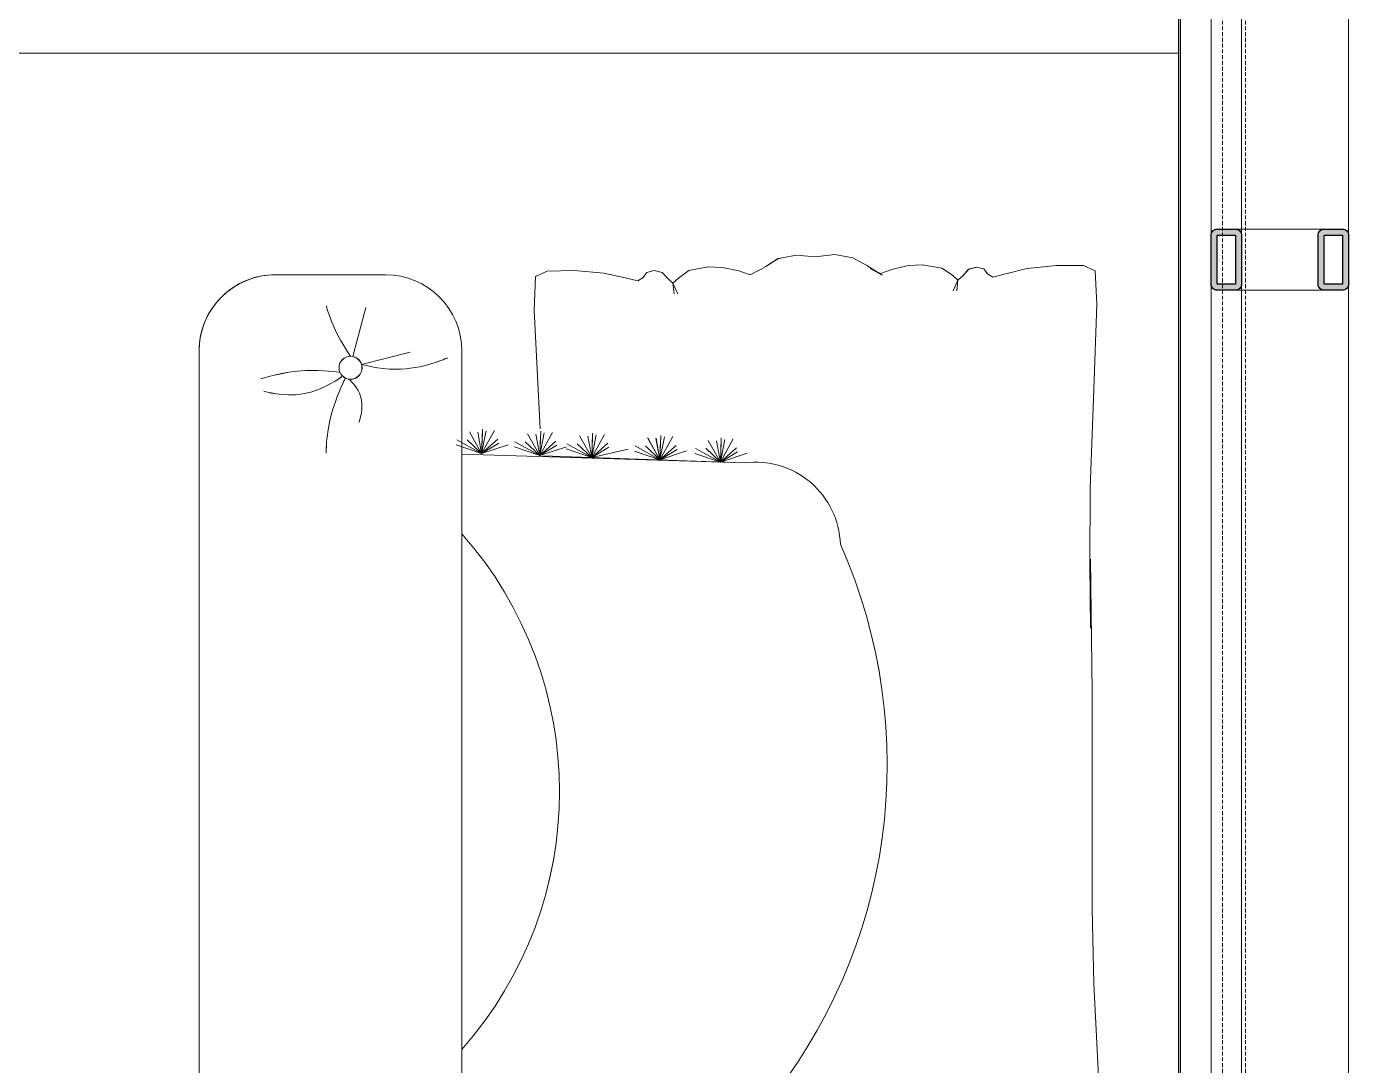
# Model space of a CAD drawing. Header units: millimetres. Extents: x 26282 to 30760, y 1404 to 4574.
# Drawn here: x 28477.6 to 28564.2, y 2831.8 to 2899.8 of the extents above; entities that cross this region are included whole.
import ezdxf

# ---------------------------------------------------------------- set-up
doc = ezdxf.new("R2010")
doc.units = ezdxf.units.MM
doc.header["$LTSCALE"] = 0.25
doc.linetypes.add('01-2BASEMENT$0$HIDDEN', pattern=[0.375, 0.25, -0.125])
doc.linetypes.add('HIDDEN', pattern=[0.375, 0.25, -0.125])
for name, color, linetype, lineweight in [('AB-DUV', 4, 'Continuous', 50), ('FURNITURE (3RDF)', 43, 'Continuous', 20), ('HIDDEN (3RDF)', 145, 'HIDDEN', 13), ('LIGHTENING FIXTURE (3RDF)', 50, 'Continuous', 20), ('METAL PROFILE (3RDF)', 251, 'Continuous', 18), ('WALL CLADDING (3RDF)', 43, 'Continuous', 13)]:
    doc.layers.add(name, color=color, linetype=linetype, lineweight=lineweight)
doc.layers.add('ID-PROFIL', color=145, linetype='Continuous')
doc.layers.add('LEATHER (3RDF)', color=57, linetype='Continuous')

# ---------------------------------------------------------------- blocks, each defined once
blk = doc.blocks.new('20x40 profil')
at = {"layer": 'METAL PROFILE (3RDF)'}
h = blk.add_hatch(color=256, dxfattribs=at)
edge = h.paths.add_edge_path()
edge.add_line((-1.6, 2), (1.6, 2))
edge.add_arc((1.6, 1.6), 0.4, 360, 450, ccw=False)
edge.add_line((2, 1.6), (2, 0.4))
edge.add_arc((1.6, 0.4), 0.4, 270, 360, ccw=False)
edge.add_line((1.6, 0), (-1.6, 0))
edge.add_arc((-1.6, 0.4), 0.4, 180, 270, ccw=False)
edge.add_line((-2, 0.4), (-2, 1.6))
edge.add_arc((-1.6, 1.6), 0.4, 90, 180, ccw=False)
h.paths.add_polyline_path([(-1.6, 1.6), (1.6, 1.6), (1.6, 0.4), (-1.6, 0.4)], flags=16)
at = {"layer": 'ID-PROFIL'}
blk.add_lwpolyline([(1.6, 2), (-1.6, 2, 0.414214), (-2, 1.6), (-2, 0.4, 0.414214), (-1.6, 0), (1.6, 0, 0.414214), (2, 0.4), (2, 1.6, 0.414214)], format="xyb", close=True, dxfattribs=at)
blk.add_lwpolyline([(1.6, 1.6), (-1.6, 1.6), (-1.6, 0.4), (1.6, 0.4)], close=True, dxfattribs=at)
blk = doc.blocks.new('A$C266E249E')
for p, q in [((141.2, 99.1), (94.6, 71.5)), ((94.2, 58.9), (141.2, 31.3))]:
    blk.add_line(p, q)
blk.add_circle((83.8, 65.6), 12.4)
for points, knots in [([(94.8, 71.2), (94.8, 71.2), (104, 88), (117.3, 101.4), (137.4, 121.6), (165.1, 131.9), (165.1, 131.9)], [0, 0, 0, 0, 1, 1, 1, 2, 2, 2, 2]), ([(71.2, 69.8), (71.2, 69.8), (38.7, 79.9), (12.9, 100.7), (8.3, 104.4), (4.1, 108.3), (0.2, 112.2)], [0, 0, 0, 0, 1, 1, 1, 1.244035, 1.244035, 1.244035, 1.244035]), ([(74, 74.2), (74, 74.2), (74.6, 83.5), (71.2, 91.8), (65.2, 106.7), (48.5, 113.6), (48.5, 113.6)], [0, 0, 0, 0, 1, 1, 1, 2, 2, 2, 2]), ([(70.5, 65.6), (70.5, 65.6), (46.5, 62.6), (27.7, 49.3), (10.4, 37), (0, 17.6), (0, 17.6)], [0, 0, 0, 0, 1, 1, 1, 2, 2, 2, 2]), ([(71.6, 60.4), (71.6, 60.4), (60.9, 45.7), (47.5, 33.4), (29.3, 16.9), (6.9, 5.7), (6.9, 5.7)], [0, 0, 0, 0, 1, 1, 1, 2, 2, 2, 2]), ([(92.6, 56.9), (92.6, 56.9), (95.3, 40.8), (100.8, 25.6), (105.6, 12.4), (112.3, 0), (112.3, 0)], [0, 0, 0, 0, 1, 1, 1, 2, 2, 2, 2])]:
    blk.add_open_spline(points, degree=3, knots=knots)
blk = doc.blocks.new('A$C7FB01C9C')
for p, q in [((4.598, 199), (94.598, 199)), ((4.598, 88.105), (4.598, 199)), ((18.843, 193.511), (18.504, 192.744)), ((21.036, 193.627), (18.843, 193.511)), ((26.613, 193.43), (21.036, 193.627)), ((33.102, 193.185), (26.613, 193.43)), ((33.102, 193.185), (38.03, 193.157)), ((46.4, 193.325), (37.719, 193.213)), ((37.719, 193.213), (42.234, 193.21)), ((42.234, 193.21), (38.03, 193.157)), ((60.604, 193.328), (46.4, 193.325)), ((65.531, 193.421), (60.604, 193.328)), ((72.015, 193.753), (65.531, 193.421)), ((18.504, 192.744), (18.487, 190.991)), ((18.487, 190.991), (18.7, 189.036)), ((18.7, 189.036), (19.049, 187.66)), ((19.049, 187.66), (19.256, 186.819)), ((18.719, 186.238), (18.609, 185.754)), ((19.04, 186.469), (18.719, 186.238)), ((19.256, 186.819), (19.04, 186.469)), ((18.609, 185.754), (18.747, 185.222)), ((18.747, 185.222), (19.173, 184.848)), ((19.449, 184.53), (19.137, 184.168)), ((19.173, 184.848), (19.449, 184.53)), ((19.449, 184.53), (20.156, 184.451)), ((20.154, 184.219), (19.449, 184.53)), ((18.661, 183.486), (18.443, 182.209)), ((19.137, 184.168), (18.661, 183.486)), ((18.443, 182.209), (18.492, 181.275)), ((18.75, 180.213), (18.492, 181.275)), ((19.01, 179.466), (18.75, 180.213)), ((18.492, 178.565), (19.12, 179.562)), ((18.689, 178.795), (19.12, 179.562)), ((19.01, 179.466), (18.689, 178.795)), ((17.998, 177.652), (18.492, 178.565)), ((17.952, 177.422), (17.783, 176.465)), ((17.952, 177.422), (17.998, 177.652)), ((17.783, 176.465), (17.926, 175.196)), ((17.81, 173.955), (17.926, 175.196)), ((17.998, 173.035), (17.81, 173.955)), ((18.049, 172.737), (17.998, 173.035)), ((18.561, 171.948), (18.049, 172.737)), ((18.561, 171.948), (18.764, 171.602)), ((18.764, 171.602), (19.099, 170.935)), ((19.099, 170.935), (18.855, 170.184)), ((31.371, 168.982), (30.794, 170.725)), ((30.856, 152.057), (31.426, 170.551)), ((30.96, 157.357), (31.426, 170.551)), ((18.855, 170.184), (18.618, 169.119)), ((31.371, 168.982), (29.852, 169.822)), ((31.371, 168.982), (30.431, 170.035)), ((31.371, 168.982), (30.694, 170.104)), ((18.618, 169.119), (18.589, 168.185)), ((31.371, 168.982), (29.782, 169.038)), ((31.371, 168.982), (29.884, 169.274)), ((31.371, 168.982), (29.95, 168.179)), ((31.371, 168.982), (29.969, 168.724)), ((31.371, 168.982), (30.047, 169.028)), ((31.371, 168.982), (30.465, 168.03)), ((31.371, 168.982), (30.467, 167.354)), ((31.371, 168.982), (30.803, 167.316)), ((18.589, 168.185), (18.833, 166.911)), ((18.833, 166.911), (19.324, 166.235)), ((19.324, 166.235), (19.643, 165.877)), ((20.346, 166.198), (19.643, 165.877)), ((31.21, 165.025), (30.633, 166.768)), ((19.374, 165.556), (18.956, 165.176)), ((19.643, 165.877), (19.374, 165.556)), ((19.643, 165.877), (20.344, 165.966)), ((31.21, 165.025), (29.691, 165.865)), ((31.21, 165.025), (29.724, 165.317)), ((31.21, 165.025), (30.271, 166.078)), ((31.21, 165.025), (30.533, 166.147)), ((18.956, 165.176), (18.829, 164.642)), ((18.829, 164.642), (18.949, 164.16)), ((31.21, 165.025), (29.621, 165.081)), ((31.21, 165.025), (29.789, 164.222)), ((31.21, 165.025), (29.808, 164.768)), ((31.21, 165.025), (29.886, 165.071)), ((31.21, 165.025), (30.304, 164.073)), ((31.21, 165.025), (30.306, 163.397)), ((31.21, 165.025), (30.643, 163.359)), ((18.949, 164.16), (19.275, 163.933)), ((19.275, 163.933), (19.497, 163.586)), ((19.497, 163.586), (19.308, 162.743)), ((19.308, 162.743), (18.988, 161.362)), ((31.073, 160.557), (30.519, 162.938)), ((18.988, 161.362), (18.816, 159.404)), ((31.073, 160.557), (29.554, 161.397)), ((31.073, 160.557), (30.134, 161.61)), ((31.073, 160.557), (30.396, 161.679)), ((31.073, 160.557), (29.484, 160.613)), ((31.073, 160.557), (29.587, 160.849)), ((31.073, 160.557), (29.652, 159.754)), ((31.073, 160.557), (29.671, 160.299)), ((31.073, 160.557), (29.749, 160.603)), ((31.073, 160.557), (30.167, 159.605)), ((31.073, 160.557), (30.169, 158.929)), ((31.073, 160.557), (30.506, 158.891)), ((18.816, 159.404), (18.869, 157.652)), ((30.941, 157.162), (30.364, 158.906)), ((18.869, 157.652), (19.224, 156.89)), ((30.941, 157.162), (29.422, 158.002)), ((30.941, 157.162), (30.002, 158.216)), ((30.941, 157.162), (30.264, 158.285)), ((19.224, 156.89), (21.419, 156.802)), ((21.419, 156.802), (29.198, 157.181)), ((30.941, 157.162), (29.352, 157.218)), ((30.941, 157.162), (29.455, 157.454)), ((30.941, 157.162), (29.52, 156.359)), ((30.941, 157.162), (29.539, 156.905)), ((30.941, 157.162), (29.617, 157.209)), ((30.941, 157.162), (30.035, 156.211)), ((30.941, 157.162), (30.037, 155.534)), ((30.941, 157.162), (30.374, 155.496)), ((30.811, 153.354), (30.234, 155.098)), ((30.811, 153.354), (29.292, 154.194)), ((30.811, 153.354), (29.872, 154.408)), ((30.811, 153.354), (30.134, 154.477)), ((30.811, 153.354), (29.222, 153.411)), ((30.811, 153.354), (29.325, 153.647)), ((30.811, 153.354), (29.39, 152.551)), ((30.811, 153.354), (29.409, 153.097)), ((30.811, 153.354), (29.487, 153.401)), ((30.811, 153.354), (29.905, 152.403)), ((30.811, 153.354), (29.907, 151.726)), ((30.811, 153.354), (30.244, 151.688)), ((74.674, 152.057), (24.097, 152.057)), ((19.097, 147.057), (19.097, 139.857)), ((24.097, 134.857), (74.674, 134.857))]:
    blk.add_line(p, q)
for centre, radius, start, end in [((51.158, 144.494), 35.406, 50.37533, 114.01701), ((36.924, 171.29), 5.547, 91.82091, 187.65733), ((52.937, 132.959), 25.488, 48.5282, 131.4718), ((24.097, 147.057), 5, 90, 180), ((24.097, 139.857), 5, 180, 270)]:
    blk.add_arc(centre, radius, start, end)
at = {"extrusion": (0, 0, -1), "xscale": 0.0607998452222824, "yscale": 0.0607998452222824, "zscale": -0.0607998452222824, "rotation": 45.00000000000016}
blk.add_blockref('A$C266E249E', (-25.976, 138.349), dxfattribs=at)
blk = doc.blocks.new('ODA-209')
at = {"layer": 'METAL PROFILE (3RDF)'}
h = blk.add_hatch(color=256, dxfattribs=at)
edge = h.paths.add_edge_path()
edge.add_line((194.102, 154.409), (194.102, 157.609))
edge.add_arc((193.702, 157.609), 0.4, 360, 450)
edge.add_line((193.702, 158.009), (192.502, 158.009))
edge.add_arc((192.502, 157.609), 0.4, 450, 540)
edge.add_line((192.102, 157.609), (192.102, 154.409))
edge.add_arc((192.502, 154.409), 0.4, 540, 630)
edge.add_line((192.502, 154.009), (193.702, 154.009))
edge.add_arc((193.702, 154.409), 0.4, 630, 720)
h.paths.add_polyline_path([(193.702, 154.409), (193.702, 157.609), (192.502, 157.609), (192.502, 154.409)], flags=16)
h = blk.add_hatch(color=256, dxfattribs=at)
edge = h.paths.add_edge_path()
edge.add_line((201.102, 154.409), (201.102, 157.609))
edge.add_arc((200.702, 157.609), 0.4, 360, 450)
edge.add_line((200.702, 158.009), (199.502, 158.009))
edge.add_arc((199.502, 157.609), 0.4, 450, 540)
edge.add_line((199.102, 157.609), (199.102, 154.409))
edge.add_arc((199.502, 154.409), 0.4, 540, 630)
edge.add_line((199.502, 154.009), (200.702, 154.009))
edge.add_arc((200.702, 154.409), 0.4, 630, 720)
h.paths.add_polyline_path([(200.702, 154.409), (200.702, 157.609), (199.502, 157.609), (199.502, 154.409)], flags=16)
at = {"layer": 'HIDDEN (3RDF)', "ltscale": 10}
for points in [[(190.102, 47.881), (190.102, 240.573)], [(192.102, 47.879), (192.102, 240.573)]]:
    blk.add_lwpolyline(points, dxfattribs=at)
at = {"layer": 'LEATHER (3RDF)', "elevation": -2.269}
blk.add_lwpolyline([(192.203, 73.531), (192.203, 68.431), (190.002, 68.431), (190.002, 220.131), (192.202, 220.131), (192.202, 215.031)], dxfattribs=at)
at = {"layer": 'LIGHTENING FIXTURE (3RDF)', "linetype": '01-2BASEMENT$0$HIDDEN', "ltscale": 4}
for p, q in [((192.853, 73.531, -2.269), (192.853, 216.962, -2.269)), ((194.353, 73.531, -2.269), (194.353, 216.962, -2.269))]:
    blk.add_line(p, q, dxfattribs=at)
at = {"layer": 'METAL PROFILE (3RDF)'}
blk.add_line((201.102, 1.386, -5.068), (201.102, 235.914, 0), dxfattribs=at)
at = {"layer": 'METAL PROFILE (3RDF)', "elevation": 0}
for points in [[(194.102, 75.531), (194.102, 213.031)], [(193.102, 158.009), (200.102, 158.009)], [(193.102, 154.009), (200.102, 154.009)]]:
    blk.add_lwpolyline(points, dxfattribs=at)
at = {"layer": 'WALL CLADDING (3RDF)', "ltscale": 0.25}
for p, q in [((190.102, 68.531), (190.102, 220.031)), ((192.102, 70.531), (192.102, 218.031))]:
    blk.add_line(p, q, dxfattribs=at)
at = {"layer": 'FURNITURE (3RDF)', "rotation": 270}
blk.add_blockref('A$C7FB01C9C', (-9, 174.129), dxfattribs=at)
at = {"layer": 'METAL PROFILE (3RDF)', "color": 4, "extrusion": (0, 0, -1), "zscale": -1, "rotation": 90}
for p in [(-192.102, 156.009, 0), (-199.102, 156.009)]:
    blk.add_blockref('20x40 profil', p, dxfattribs=at)
blk = doc.blocks.new('A$C187D15ED')
at = {"layer": 'FURNITURE (3RDF)', "ltscale": 0.2}
blk.add_blockref('ODA-209', (8792.647, 2523.478), dxfattribs=at)

msp = doc.modelspace()

# ---------------------------------------------------------------- block references
at = {"layer": 'AB-DUV', "ltscale": 100}
msp.add_blockref('A$C187D15ED', (19570.424, 205.028, 5.126), dxfattribs=at)

# ---------------------------------------------------------------- next in the draw order: hatches: boundary and pattern name
at = {"layer": 'METAL PROFILE (3RDF)'}
h = msp.add_hatch(color=256, dxfattribs=at)
edge = h.paths.add_edge_path()
edge.add_line((28557.173, 2882.915), (28557.173, 2886.115))
edge.add_arc((28556.773, 2886.115), 0.4, 360, 450)
edge.add_line((28556.773, 2886.515), (28555.573, 2886.515))
edge.add_arc((28555.573, 2886.115), 0.4, 450, 540)
edge.add_line((28555.173, 2886.115), (28555.173, 2882.915))
edge.add_arc((28555.573, 2882.915), 0.4, 540, 630)
edge.add_line((28555.573, 2882.515), (28556.773, 2882.515))
edge.add_arc((28556.773, 2882.915), 0.4, 630, 720)
h.paths.add_polyline_path([(28556.773, 2882.915), (28556.773, 2886.115), (28555.573, 2886.115), (28555.573, 2882.915)], flags=16)
h = msp.add_hatch(color=256, dxfattribs=at)
edge = h.paths.add_edge_path()
edge.add_line((28557.173, 2882.915), (28557.173, 2886.115))
edge.add_arc((28556.773, 2886.115), 0.4, 0, 90)
edge.add_line((28556.773, 2886.515), (28555.573, 2886.515))
edge.add_arc((28555.573, 2886.115), 0.4, 90, 180)
edge.add_line((28555.173, 2886.115), (28555.173, 2882.915))
edge.add_arc((28555.573, 2882.915), 0.4, 180, 270)
edge.add_line((28555.573, 2882.515), (28556.773, 2882.515))
edge.add_arc((28556.773, 2882.915), 0.4, 270, 360)
h.paths.add_polyline_path([(28556.773, 2882.915), (28556.773, 2886.115), (28555.573, 2886.115), (28555.573, 2882.915)], flags=16)
h = msp.add_hatch(color=256, dxfattribs=at)
edge = h.paths.add_edge_path()
edge.add_line((28564.173, 2882.915), (28564.173, 2886.115))
edge.add_arc((28563.773, 2886.115), 0.4, 360, 450)
edge.add_line((28563.773, 2886.515), (28562.573, 2886.515))
edge.add_arc((28562.573, 2886.115), 0.4, 450, 540)
edge.add_line((28562.173, 2886.115), (28562.173, 2882.915))
edge.add_arc((28562.573, 2882.915), 0.4, 540, 630)
edge.add_line((28562.573, 2882.515), (28563.773, 2882.515))
edge.add_arc((28563.773, 2882.915), 0.4, 630, 720)
h.paths.add_polyline_path([(28563.773, 2882.915), (28563.773, 2886.115), (28562.573, 2886.115), (28562.573, 2882.915)], flags=16)
h = msp.add_hatch(color=256, dxfattribs=at)
edge = h.paths.add_edge_path()
edge.add_line((28564.173, 2882.915), (28564.173, 2886.115))
edge.add_arc((28563.773, 2886.115), 0.4, 0, 90)
edge.add_line((28563.773, 2886.515), (28562.573, 2886.515))
edge.add_arc((28562.573, 2886.115), 0.4, 90, 180)
edge.add_line((28562.173, 2886.115), (28562.173, 2882.915))
edge.add_arc((28562.573, 2882.915), 0.4, 180, 270)
edge.add_line((28562.573, 2882.515), (28563.773, 2882.515))
edge.add_arc((28563.773, 2882.915), 0.4, 270, 360)
h.paths.add_polyline_path([(28563.773, 2882.915), (28563.773, 2886.115), (28562.573, 2886.115), (28562.573, 2882.915)], flags=16)

# ---------------------------------------------------------------- next in the draw order: linework, layer by layer
at = {"layer": 'FURNITURE (3RDF)'}
for p, q in [((28442.175, 2898.036, 5.126), (28553.071, 2898.036, 5.126)), ((28553.071, 2898.036, 5.126), (28553.071, 2808.036, 5.126)), ((28526.019, 2884.074, 5.126), (28526.807, 2884.585, 5.126)), ((28526.807, 2884.585, 5.126), (28527.105, 2884.637, 5.126)), ((28527.105, 2884.637, 5.126), (28528.026, 2884.825, 5.126)), ((28528.026, 2884.825, 5.126), (28529.266, 2884.708, 5.126)), ((28530.536, 2884.851, 5.126), (28529.266, 2884.708, 5.126)), ((28531.493, 2884.683, 5.126), (28530.536, 2884.851, 5.126)), ((28531.493, 2884.683, 5.126), (28531.723, 2884.637, 5.126)), ((28531.723, 2884.637, 5.126), (28532.636, 2884.143, 5.126)), ((28511.723, 2883.765, 5.126), (28510.961, 2883.41, 5.126)), ((28513.475, 2883.819, 5.126), (28511.723, 2883.765, 5.126)), ((28515.433, 2883.647, 5.126), (28513.475, 2883.819, 5.126)), ((28518.713, 2883.806, 5.126), (28518.23, 2883.685, 5.126)), ((28519.247, 2883.679, 5.126), (28518.713, 2883.806, 5.126)), ((28520.982, 2883.801, 5.126), (28520.306, 2883.311, 5.126)), ((28522.256, 2884.045, 5.126), (28520.982, 2883.801, 5.126)), ((28523.19, 2884.016, 5.126), (28522.256, 2884.045, 5.126)), ((28524.255, 2883.78, 5.126), (28523.19, 2884.016, 5.126)), ((28525.006, 2883.536, 5.126), (28524.255, 2883.78, 5.126)), ((28525.673, 2883.871, 5.126), (28525.006, 2883.536, 5.126)), ((28526.019, 2884.074, 5.126), (28525.673, 2883.871, 5.126)), ((28532.636, 2884.143, 5.126), (28533.633, 2883.514, 5.126)), ((28533.536, 2883.625, 5.126), (28532.865, 2883.945, 5.126)), ((28532.865, 2883.945, 5.126), (28533.633, 2883.514, 5.126)), ((28533.536, 2883.625, 5.126), (28534.284, 2883.884, 5.126)), ((28534.284, 2883.884, 5.126), (28535.346, 2884.143, 5.126)), ((28536.279, 2884.191, 5.126), (28535.346, 2884.143, 5.126)), ((28537.556, 2883.974, 5.126), (28536.279, 2884.191, 5.126)), ((28538.238, 2883.497, 5.126), (28537.556, 2883.974, 5.126)), ((28539.293, 2883.887, 5.126), (28538.918, 2883.461, 5.126)), ((28539.825, 2884.026, 5.126), (28539.293, 2883.887, 5.126)), ((28540.309, 2883.915, 5.126), (28539.825, 2884.026, 5.126)), ((28540.54, 2883.594, 5.126), (28540.309, 2883.915, 5.126)), ((28543.106, 2883.935, 5.126), (28541.731, 2883.585, 5.126)), ((28545.062, 2884.147, 5.126), (28543.106, 2883.935, 5.126)), ((28546.814, 2884.131, 5.126), (28545.062, 2884.147, 5.126)), ((28547.581, 2883.791, 5.126), (28546.814, 2884.131, 5.126)), ((28547.698, 2881.599, 5.126), (28547.581, 2883.791, 5.126)), ((28501.128, 2883.538, 5.126), (28493.928, 2883.538, 5.126)), ((28510.961, 2883.41, 5.126), (28510.873, 2881.216, 5.126)), ((28516.813, 2883.326, 5.126), (28515.433, 2883.647, 5.126)), ((28517.656, 2883.137, 5.126), (28516.813, 2883.326, 5.126)), ((28518.003, 2883.36, 5.126), (28517.656, 2883.137, 5.126)), ((28518.23, 2883.685, 5.126), (28518.003, 2883.36, 5.126)), ((28519.627, 2883.261, 5.126), (28519.247, 2883.679, 5.126)), ((28519.948, 2882.992, 5.126), (28519.627, 2883.261, 5.126)), ((28520.306, 2883.311, 5.126), (28519.948, 2882.992, 5.126)), ((28519.948, 2882.992, 5.126), (28520.036, 2882.291, 5.126)), ((28520.268, 2882.289, 5.126), (28519.948, 2882.992, 5.126)), ((28538.601, 2883.186, 5.126), (28538.238, 2883.497, 5.126)), ((28538.29, 2882.481, 5.126), (28538.601, 2883.186, 5.126)), ((28538.601, 2883.186, 5.126), (28538.522, 2882.479, 5.126)), ((28538.918, 2883.461, 5.126), (28538.601, 2883.186, 5.126)), ((28540.89, 2883.379, 5.126), (28540.54, 2883.594, 5.126)), ((28541.731, 2883.585, 5.126), (28540.89, 2883.379, 5.126)), ((28499.003, 2878.176, 5.126), (28499.835, 2881.381, 5.126)), ((28510.873, 2881.216, 5.126), (28511.251, 2873.436, 5.126)), ((28547.501, 2876.022, 5.126), (28547.698, 2881.599, 5.126)), ((28488.928, 2878.538, 5.126), (28488.928, 2827.961, 5.126)), ((28506.128, 2827.961, 5.126), (28506.128, 2878.538, 5.126)), ((28502.75, 2878.466, 5.126), (28499.562, 2877.654, 5.126)), ((28547.256, 2869.533, 5.126), (28547.501, 2876.022, 5.126)), ((28507.425, 2871.823, 5.126), (28507.481, 2873.413, 5.126)), ((28507.425, 2871.823, 5.126), (28508.265, 2873.343, 5.126)), ((28507.425, 2871.823, 5.126), (28505.797, 2872.728, 5.126)), ((28507.425, 2871.823, 5.126), (28506.474, 2872.73, 5.126)), ((28507.425, 2871.823, 5.126), (28506.622, 2873.245, 5.126)), ((28507.425, 2871.823, 5.126), (28507.168, 2873.225, 5.126)), ((28507.425, 2871.823, 5.126), (28507.717, 2873.31, 5.126)), ((28507.425, 2871.823, 5.126), (28507.472, 2873.148, 5.126)), ((28507.425, 2871.823, 5.126), (28508.479, 2872.763, 5.126)), ((28507.425, 2871.823, 5.126), (28508.548, 2872.5, 5.126)), ((28511.233, 2871.693, 5.126), (28509.605, 2872.597, 5.126)), ((28511.233, 2871.693, 5.126), (28510.282, 2872.599, 5.126)), ((28511.233, 2871.693, 5.126), (28510.43, 2873.114, 5.126)), ((28511.233, 2871.693, 5.126), (28510.976, 2873.095, 5.126)), ((28511.233, 2871.693, 5.126), (28511.289, 2873.282, 5.126)), ((28511.233, 2871.693, 5.126), (28512.073, 2873.212, 5.126)), ((28511.233, 2871.693, 5.126), (28511.525, 2873.18, 5.126)), ((28511.233, 2871.693, 5.126), (28511.28, 2873.017, 5.126)), ((28511.233, 2871.693, 5.126), (28512.287, 2872.633, 5.126)), ((28514.627, 2871.561, 5.126), (28512.999, 2872.465, 5.126)), ((28514.627, 2871.561, 5.126), (28513.676, 2872.468, 5.126)), ((28514.627, 2871.561, 5.126), (28513.824, 2872.982, 5.126)), ((28514.627, 2871.561, 5.126), (28514.37, 2872.963, 5.126)), ((28514.627, 2871.561, 5.126), (28514.684, 2873.15, 5.126)), ((28514.627, 2871.561, 5.126), (28515.467, 2873.08, 5.126)), ((28514.627, 2871.561, 5.126), (28514.92, 2873.048, 5.126)), ((28514.627, 2871.561, 5.126), (28514.674, 2872.886, 5.126)), ((28514.627, 2871.561, 5.126), (28515.681, 2872.501, 5.126)), ((28519.095, 2871.424, 5.126), (28518.292, 2872.845, 5.126)), ((28519.095, 2871.424, 5.126), (28518.838, 2872.826, 5.126)), ((28519.095, 2871.424, 5.126), (28519.152, 2873.013, 5.126)), ((28519.095, 2871.424, 5.126), (28519.935, 2872.943, 5.126)), ((28519.095, 2871.424, 5.126), (28519.388, 2872.911, 5.126)), ((28519.095, 2871.424, 5.126), (28519.142, 2872.749, 5.126)), ((28523.052, 2871.264, 5.126), (28522.249, 2872.685, 5.126)), ((28523.052, 2871.264, 5.126), (28522.795, 2872.666, 5.126)), ((28523.052, 2871.264, 5.126), (28523.108, 2872.853, 5.126)), ((28523.052, 2871.264, 5.126), (28523.892, 2872.783, 5.126)), ((28523.052, 2871.264, 5.126), (28523.345, 2872.75, 5.126)), ((28523.052, 2871.264, 5.126), (28523.099, 2872.588, 5.126)), ((28507.425, 2871.823, 5.126), (28505.759, 2872.391, 5.126)), ((28506.128, 2871.778, 5.126), (28524.622, 2871.208, 5.126)), ((28507.425, 2871.823, 5.126), (28509.169, 2872.4, 5.126)), ((28511.233, 2871.693, 5.126), (28509.567, 2872.261, 5.126)), ((28511.233, 2871.693, 5.126), (28512.355, 2872.37, 5.126)), ((28511.233, 2871.693, 5.126), (28512.976, 2872.27, 5.126)), ((28511.428, 2871.674, 5.126), (28524.622, 2871.208, 5.126)), ((28514.627, 2871.561, 5.126), (28512.961, 2872.129, 5.126)), ((28514.627, 2871.561, 5.126), (28515.75, 2872.238, 5.126)), ((28514.627, 2871.561, 5.126), (28517.009, 2872.116, 5.126)), ((28519.095, 2871.424, 5.126), (28517.43, 2871.992, 5.126)), ((28519.095, 2871.424, 5.126), (28517.467, 2872.328, 5.126)), ((28519.095, 2871.424, 5.126), (28518.144, 2872.331, 5.126)), ((28519.095, 2871.424, 5.126), (28520.149, 2872.364, 5.126)), ((28519.095, 2871.424, 5.126), (28520.218, 2872.101, 5.126)), ((28519.095, 2871.424, 5.126), (28520.839, 2872.001, 5.126)), ((28523.052, 2871.264, 5.126), (28521.386, 2871.831, 5.126)), ((28523.052, 2871.264, 5.126), (28521.424, 2872.168, 5.126)), ((28523.052, 2871.264, 5.126), (28522.101, 2872.17, 5.126)), ((28523.052, 2871.264, 5.126), (28524.106, 2872.203, 5.126)), ((28523.052, 2871.264, 5.126), (28524.175, 2871.941, 5.126)), ((28523.052, 2871.264, 5.126), (28524.796, 2871.841, 5.126)), ((28547.256, 2869.533, 5.126), (28547.227, 2864.604, 5.126)), ((28547.284, 2864.916, 5.126), (28547.281, 2860.401, 5.126)), ((28547.396, 2856.234, 5.126), (28547.284, 2864.916, 5.126)), ((28547.281, 2860.401, 5.126), (28547.227, 2864.604, 5.126)), ((28547.398, 2842.03, 5.126), (28547.396, 2856.234, 5.126)), ((28547.492, 2837.103, 5.126), (28547.398, 2842.03, 5.126)), ((28547.824, 2830.62, 5.126), (28547.492, 2837.103, 5.126))]:
    msp.add_line(p, q, dxfattribs=at)
msp.add_circle((28498.84, 2877.442, 5.126), 0.751, dxfattribs=at)
for centre, radius, start, end in [((28493.928, 2878.538, 5.126), 5, 90, 180), ((28501.128, 2878.538, 5.126), 5, 0, 90), ((28525.361, 2865.711, 5.126), 5.547, 1.82091, 97.65733), ((28487.03, 2849.697, 5.126), 25.488, 318.5282, 41.4718), ((28498.565, 2851.476, 5.126), 35.406, 320.37533, 24.01701)]:
    msp.add_arc(centre, radius, start, end, dxfattribs=at)
for points, knots in [([(28498.844, 2878.194, 5.126), (28498.844, 2878.194, 5.126), (28498.27, 2879.002, 5.126), (28497.852, 2879.893, 5.126), (28497.489, 2880.666, 5.126), (28497.249, 2881.488, 5.126), (28497.249, 2881.488, 5.126)], [0, 0, 0, 0, 1, 1, 1, 2, 2, 2, 2]), ([(28499.556, 2877.673, 5.126), (28499.556, 2877.673, 5.126), (28500.673, 2877.343, 5.126), (28501.821, 2877.342, 5.126), (28503.556, 2877.339, 5.126), (28505.188, 2878.086, 5.126), (28505.188, 2878.086, 5.126)], [0, 0, 0, 0, 1, 1, 1, 2, 2, 2, 2]), ([(28498.097, 2877.14, 5.126), (28498.097, 2877.14, 5.126), (28497.001, 2877.314, 5.126), (28495.899, 2877.262, 5.126), (28494.406, 2877.192, 5.126), (28492.965, 2876.709, 5.126), (28492.965, 2876.709, 5.126)], [0, 0, 0, 0, 1, 1, 1, 2, 2, 2, 2]), ([(28498.27, 2876.872, 5.126), (28498.27, 2876.872, 5.126), (28497.111, 2875.965, 5.126), (28495.729, 2875.731, 5.126), (28494.458, 2875.517, 5.126), (28493.177, 2875.901, 5.126), (28493.177, 2875.901, 5.126)], [0, 0, 0, 0, 1, 1, 1, 2, 2, 2, 2]), ([(28498.482, 2876.723, 5.126), (28498.482, 2876.723, 5.126), (28497.518, 2874.888, 5.126), (28497.303, 2872.882, 5.126), (28497.265, 2872.53, 5.126), (28497.25, 2872.178, 5.126), (28497.25, 2871.846, 5.126)], [0, 0, 0, 0, 1, 1, 1, 1.244035, 1.244035, 1.244035, 1.244035]), ([(28498.79, 2876.652, 5.126), (28498.79, 2876.652, 5.126), (28499.216, 2876.277, 5.126), (28499.429, 2875.774, 5.126), (28499.811, 2874.874, 5.126), (28499.387, 2873.86, 5.126), (28499.387, 2873.86, 5.126)], [0, 0, 0, 0, 1, 1, 1, 2, 2, 2, 2])]:
    msp.add_open_spline(points, degree=3, knots=knots, dxfattribs=at)
at = {"layer": 'HIDDEN (3RDF)', "ltscale": 10, "elevation": 5.126}
for points in [[(28553.173, 2776.386), (28553.173, 2969.079)], [(28555.173, 2776.385), (28555.173, 2969.079)]]:
    msp.add_lwpolyline(points, dxfattribs=at)
at = {"layer": 'ID-PROFIL', "elevation": 5.126}
for points in [[(28557.173, 2886.115), (28557.173, 2882.915, -0.414214), (28556.773, 2882.515), (28555.573, 2882.515, -0.414214), (28555.173, 2882.915), (28555.173, 2886.115, -0.414214), (28555.573, 2886.515), (28556.773, 2886.515, -0.414214)], [(28564.173, 2886.115), (28564.173, 2882.915, -0.414214), (28563.773, 2882.515), (28562.573, 2882.515, -0.414214), (28562.173, 2882.915), (28562.173, 2886.115, -0.414214), (28562.573, 2886.515), (28563.773, 2886.515, -0.414214)]]:
    msp.add_lwpolyline(points, format="xyb", close=True, dxfattribs=at)
for points in [[(28556.773, 2886.115), (28556.773, 2882.915), (28555.573, 2882.915), (28555.573, 2886.115)], [(28563.773, 2886.115), (28563.773, 2882.915), (28562.573, 2882.915), (28562.573, 2886.115)]]:
    msp.add_lwpolyline(points, close=True, dxfattribs=at)
at = {"layer": 'LEATHER (3RDF)', "elevation": 2.857}
msp.add_lwpolyline([(28555.273, 2802.036), (28555.273, 2796.936), (28553.073, 2796.936), (28553.073, 2948.637), (28555.273, 2948.637), (28555.273, 2943.537)], dxfattribs=at)
at = {"layer": 'LIGHTENING FIXTURE (3RDF)', "linetype": '01-2BASEMENT$0$HIDDEN', "ltscale": 4}
for p, q in [((28555.923, 2802.036, 2.857), (28555.923, 2945.468, 2.857)), ((28557.423, 2802.036, 2.857), (28557.423, 2945.468, 2.857))]:
    msp.add_line(p, q, dxfattribs=at)
at = {"layer": 'METAL PROFILE (3RDF)'}
msp.add_line((28564.173, 2729.892, 0.058), (28564.173, 2964.42, 5.126), dxfattribs=at)
at = {"layer": 'METAL PROFILE (3RDF)', "elevation": 5.126}
for points in [[(28557.173, 2804.036), (28557.173, 2941.537)], [(28556.173, 2886.515), (28563.173, 2886.515)], [(28556.173, 2882.515), (28563.173, 2882.515)]]:
    msp.add_lwpolyline(points, dxfattribs=at)
at = {"layer": 'WALL CLADDING (3RDF)', "ltscale": 0.25}
for p, q in [((28553.173, 2797.036, 5.126), (28553.173, 2948.537, 5.126)), ((28555.173, 2799.036, 5.126), (28555.173, 2946.537, 5.126))]:
    msp.add_line(p, q, dxfattribs=at)

doc.saveas('drawing.dxf')
